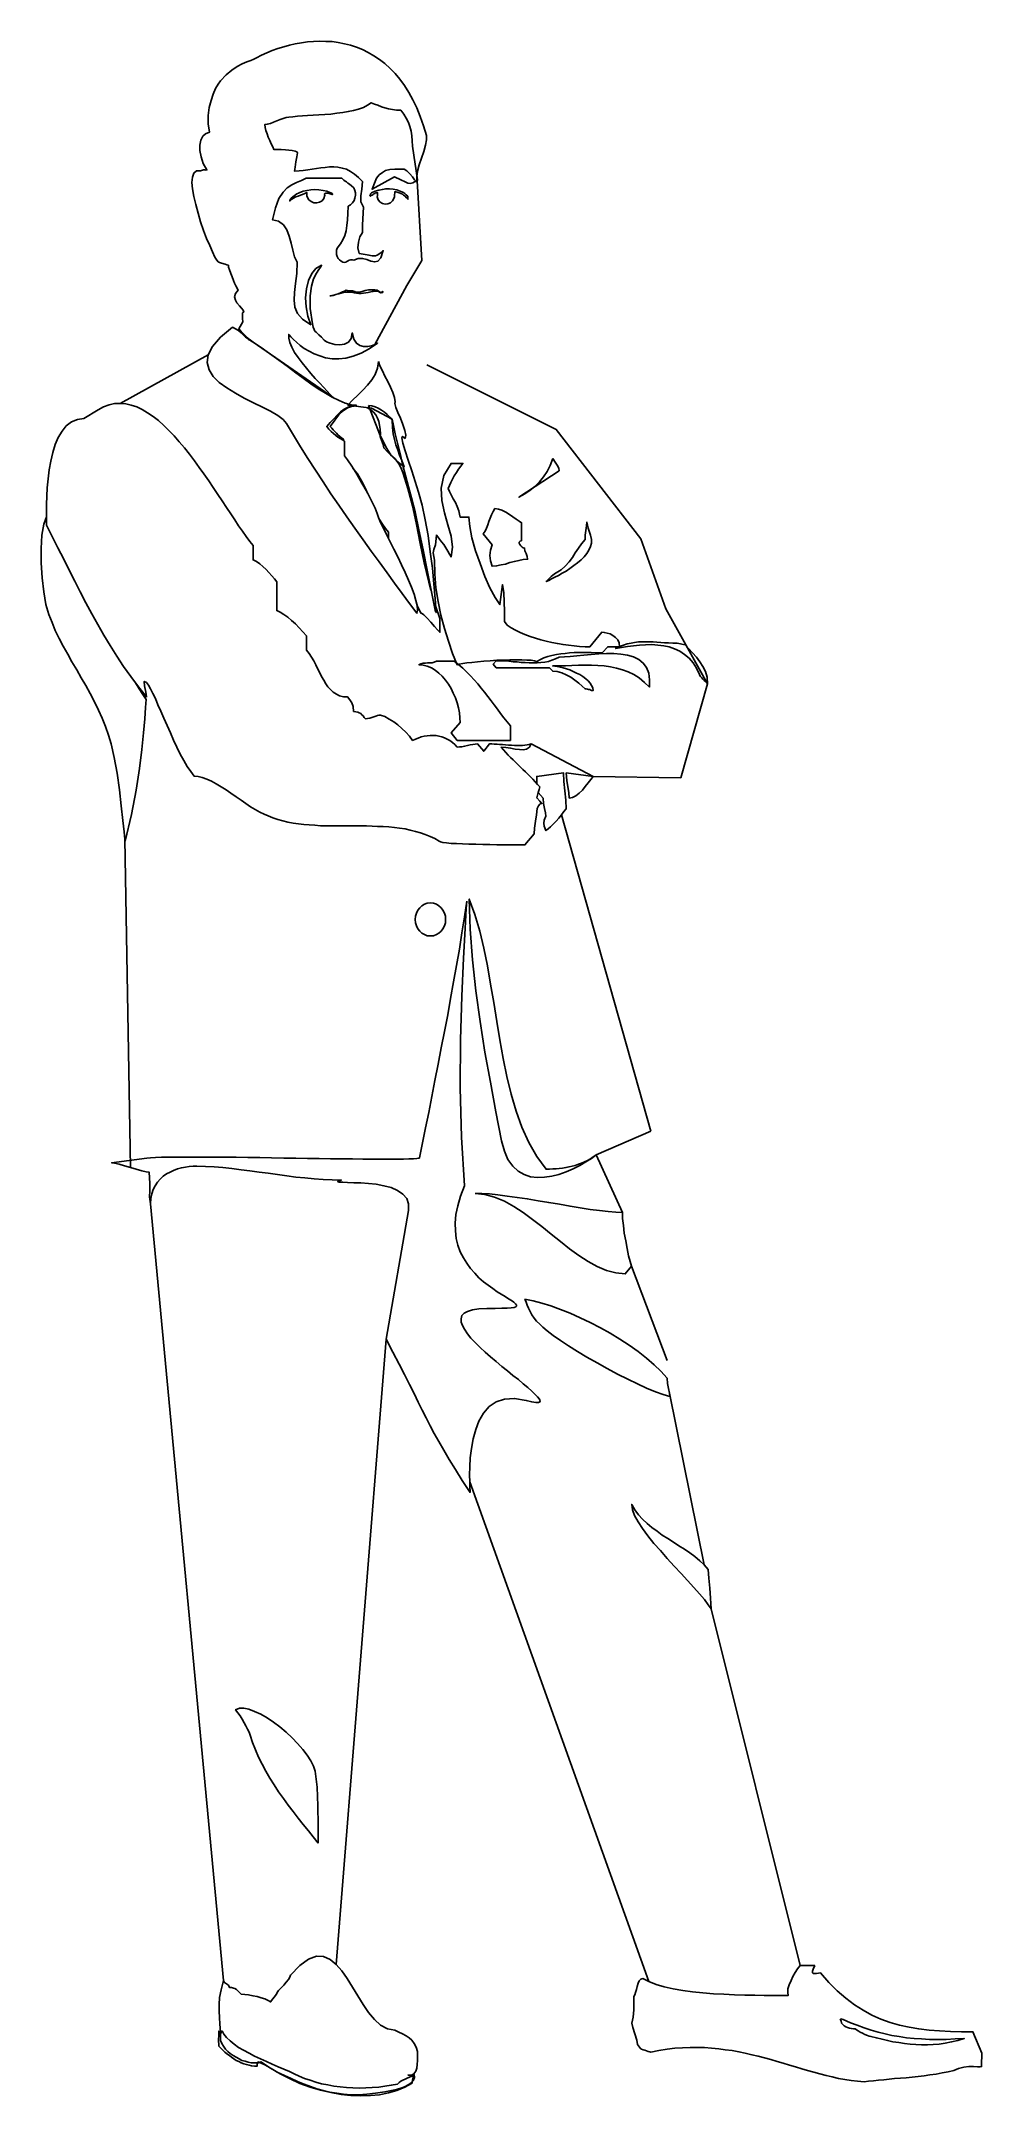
# Model space of a CAD drawing. Extents: x 766 to 850, y -598 to -414.
import ezdxf

# ---------------------------------------------------------------- set-up
doc = ezdxf.new("R2010")
doc.units = 0
doc.layers.get('0').update_dxf_attribs({"linetype": 'CONTINUOUS'})

msp = doc.modelspace()

# ---------------------------------------------------------------- linework, layer by layer
at = {"color": 0, "linetype": 'CONTINUOUS'}
for points in [[(792.21, -445.84), (792.12, -445.74), (791.93, -445.52), (791.68, -445.25), (791.36, -444.91), (791.02, -444.53), (790.61, -444.12), (790.23, -443.68), (789.83, -443.21), (789.45, -442.72), (789.09, -442.25), (788.77, -441.79), (788.51, -441.32), (788.34, -440.89), (788.24, -440.51), (788.24, -440.17), (788.43, -440.38), (788.66, -440.62), (788.94, -440.87), (789.28, -441.15), (789.64, -441.43), (790.06, -441.68), (790.51, -441.91), (791.02, -442.1), (791.55, -442.27), (792.12, -442.36), (792.72, -442.36), (793.35, -442.3), (794.03, -442.13), (794.74, -441.85), (795.46, -441.47), (796.2, -440.94), (795.95, -441.06), (795.65, -441.19), (795.31, -441.26), (794.95, -441.26), (794.61, -441.17), (794.31, -440.96), (794.08, -440.6), (793.93, -440.04), (793.84, -440.55), (793.59, -440.87), (793.25, -441.04), (792.82, -441.11), (792.38, -441.06), (791.97, -440.96), (791.63, -440.83), (791.42, -440.7), (791.17, -440.41), (790.95, -440.21), (790.81, -440.09), (790.7, -439.98), (790.59, -439.87), (790.53, -439.73), (790.44, -439.51), (790.36, -439.22), (790.17, -437.84), (790.15, -436.71), (790.27, -435.84), (790.47, -435.18), (790.72, -434.69), (790.95, -434.35), (791.12, -434.12), (791.19, -433.97), (790.68, -434.25), (790.3, -434.71), (790, -435.35), (789.83, -436.07), (789.76, -436.88), (789.81, -437.71), (789.96, -438.54), (790.21, -439.3), (789.47, -438.81), (789.02, -438.28), (788.79, -437.73), (788.72, -437.09), (788.77, -436.41), (788.85, -435.61), (788.96, -434.71), (789, -433.69), (788.77, -433.2), (788.6, -432.61), (788.45, -431.99), (788.28, -431.36), (788.07, -430.8), (787.77, -430.34), (787.34, -430.02), (786.79, -429.91), (787.07, -428.81), (787.36, -428), (787.73, -427.43), (788.11, -427.02), (788.51, -426.75), (788.94, -426.56), (789.38, -426.36), (789.81, -426.15), (792.99, -426.15), (793.08, -426.26), (793.18, -426.34), (793.29, -426.43), (793.42, -426.49), (793.55, -426.6), (793.69, -426.7), (793.86, -426.85), (794.08, -427.04), (794.18, -427.26), (794.23, -427.47), (794.23, -427.7), (794.18, -427.96), (794.1, -428.17), (793.97, -428.38), (793.78, -428.55), (793.57, -428.68), (793.55, -429.34), (793.5, -429.91), (793.44, -430.42), (793.38, -430.87), (793.27, -431.29), (793.1, -431.68), (792.89, -432.06), (792.59, -432.44), (792.53, -432.63), (792.51, -432.82), (792.53, -433.01), (792.59, -433.18), (792.67, -433.35), (792.78, -433.48), (792.93, -433.61), (793.08, -433.69), (793.23, -433.71), (793.35, -433.69), (793.46, -433.63), (793.57, -433.57), (793.67, -433.52), (793.8, -433.48), (793.93, -433.48), (794.08, -433.52), (794.46, -433.35), (794.86, -433.35), (795.25, -433.46), (795.61, -433.61), (795.95, -433.67), (796.24, -433.61), (796.5, -433.29), (796.71, -432.65), (796.52, -432.84), (796.33, -432.99), (796.18, -433.08), (796.01, -433.12), (795.86, -433.14), (795.71, -433.12), (795.56, -433.1), (795.44, -433.08), (794.56, -432.91), (794.44, -432.42), (794.48, -431.91), (794.61, -431.42), (794.84, -431.04), (794.84, -430.36), (794.93, -428.77), (794.69, -428.28), (794.69, -427.75), (794.78, -427.15), (794.84, -426.47), (794.5, -426.09), (794.14, -425.79), (793.78, -425.56), (793.42, -425.37), (793.04, -425.26), (792.65, -425.18), (792.29, -425.15), (791.91, -425.15), (791.51, -425.2), (791.12, -425.24), (790.74, -425.3), (790.34, -425.37), (789.96, -425.43), (789.55, -425.49), (789.17, -425.52), (788.77, -425.54), (788.81, -425.18), (788.89, -424.71), (788.98, -424.24), (789.02, -423.9), (788.96, -423.79), (788.81, -423.73), (788.55, -423.67), (788.26, -423.65), (787.94, -423.62), (787.58, -423.6), (787.24, -423.6), (786.92, -423.6), (786.81, -423.35), (786.68, -423.07), (786.54, -422.78), (786.41, -422.48), (786.3, -422.18), (786.2, -421.88), (786.13, -421.61), (786.11, -421.35), (786.32, -421.33), (786.6, -421.25), (786.88, -421.14), (787.17, -421.01), (787.47, -420.91), (787.75, -420.8), (788.02, -420.71), (788.24, -420.69), (788.6, -420.65), (789.02, -420.61), (789.47, -420.57), (789.93, -420.54), (790.44, -420.5), (790.95, -420.48), (791.49, -420.46), (792.02, -420.42), (792.55, -420.35), (793.08, -420.29), (793.57, -420.2), (794.06, -420.1), (794.5, -419.97), (794.93, -419.82), (795.31, -419.63), (795.63, -419.4), (795.93, -419.52), (796.24, -419.63), (796.54, -419.76), (796.86, -419.87), (797.18, -419.95), (797.54, -420.01), (797.9, -420.06), (798.28, -420.08), (798.56, -420.42), (798.77, -420.78), (798.96, -421.16), (799.09, -421.54), (799.2, -421.95), (799.28, -422.37), (799.3, -422.82), (799.32, -423.28), (799.79, -426.3), (799.75, -426.49), (799.66, -426.47), (799.51, -426.3), (799.32, -426.05), (799.09, -425.77), (798.83, -425.52), (798.58, -425.37), (798.3, -425.35), (797.75, -425.35), (797.31, -425.39), (796.92, -425.49), (796.63, -425.64), (796.35, -425.85), (796.12, -426.17), (795.93, -426.6), (795.71, -427.15), (797.73, -426.05), (798.28, -426.32), (798.67, -426.49), (798.92, -426.6), (799.11, -426.64), (799.24, -426.62), (799.37, -426.58), (799.51, -426.49), (799.73, -426.41), (799.71, -426.03), (799.79, -425.54), (799.94, -424.96), (800.15, -424.37), (800.34, -423.77), (800.49, -423.2), (800.6, -422.73), (800.58, -422.35), (800.32, -421.46), (800.02, -420.63), (799.71, -419.87), (799.37, -419.14), (799, -418.48), (798.62, -417.87), (798.2, -417.29), (797.77, -416.78), (797.33, -416.32), (796.86, -415.89), (796.37, -415.51), (795.88, -415.19), (795.37, -414.89), (794.84, -414.64), (794.31, -414.43), (793.78, -414.24), (793.23, -414.11), (792.67, -414), (792.12, -413.92), (791.57, -413.9), (791.02, -413.87), (790.47, -413.9), (789.91, -413.94), (789.38, -414.02), (788.83, -414.11), (788.3, -414.24), (787.79, -414.38), (787.28, -414.55), (786.77, -414.72), (786.28, -414.94), (785.81, -415.15), (785.37, -415.38), (785.13, -415.49), (784.84, -415.62), (784.48, -415.74), (784.07, -415.91), (783.63, -416.15), (783.14, -416.47), (782.63, -416.89), (782.12, -417.44), (781.93, -417.74), (781.69, -418.12), (781.48, -418.63), (781.29, -419.21), (781.12, -419.84), (781.03, -420.54), (781.03, -421.29), (781.14, -422.05), (780.8, -422.18), (780.55, -422.41), (780.38, -422.75), (780.29, -423.2), (780.29, -423.69), (780.4, -424.24), (780.59, -424.84), (780.91, -425.43), (780.76, -425.45), (780.72, -425.43), (780.61, -425.41), (780.33, -425.52), (779.97, -425.52), (779.74, -425.71), (779.61, -426.07), (779.57, -426.54), (779.61, -427.13), (779.74, -427.81), (779.91, -428.53), (780.12, -429.3), (780.35, -430.08), (780.61, -430.85), (780.89, -431.57), (781.16, -432.21), (781.4, -432.78), (781.63, -433.23), (781.8, -433.52), (781.93, -433.67), (782.03, -433.71), (782.14, -433.74), (782.22, -433.78), (782.33, -433.8), (782.44, -433.84), (782.56, -433.88), (782.69, -433.93), (782.84, -433.97), (782.86, -434.14), (782.95, -434.39), (783.05, -434.71), (783.18, -435.01), (783.29, -435.33), (783.39, -435.58), (783.48, -435.75), (783.5, -435.82), (783.71, -436.2), (783.46, -436.5), (783.39, -436.79), (783.46, -437.09), (783.6, -437.35), (783.82, -437.6), (784.01, -437.81), (784.16, -438.01), (784.22, -438.15), (784.09, -438.24), (784.09, -438.45), (784.11, -438.75), (784.14, -439.03), (783.77, -439.68), (783.99, -439.92), (784.31, -440.24), (784.71, -440.6), (785.05, -440.87), (785.05, -440.87), (792.21, -445.84)], [(792.16, -427.6), (792.12, -427.55), (792.08, -427.51), (792.04, -427.49), (792, -427.47), (791.65, -427.34), (791.32, -427.26), (790.95, -427.21), (790.59, -427.19), (790.23, -427.21), (789.89, -427.26), (789.53, -427.34), (789.19, -427.47), (789.11, -427.51), (788.98, -427.58), (788.85, -427.66), (788.72, -427.75), (788.6, -427.85), (788.47, -427.96), (788.38, -428.06), (788.34, -428.17), (788.34, -428.21), (788.51, -428.06), (788.68, -427.96), (788.87, -427.85), (789.09, -427.77), (789.3, -427.68), (789.49, -427.62), (789.68, -427.53), (789.87, -427.45), (789.87, -427.55), (789.87, -427.64), (789.87, -427.75), (789.89, -427.83), (790.04, -428.09), (790.25, -428.26), (790.49, -428.36), (790.76, -428.38), (791, -428.32), (791.23, -428.19), (791.4, -427.98), (791.49, -427.7), (791.49, -427.68), (791.49, -427.66), (791.46, -427.64), (791.46, -427.62), (791.46, -427.6), (791.49, -427.55), (791.51, -427.53), (791.53, -427.51), (791.7, -427.51), (791.85, -427.53), (791.97, -427.58), (792.12, -427.64), (792.14, -427.64), (792.14, -427.62), (792.16, -427.62), (792.16, -427.6)], [(795.52, -427.7), (795.56, -427.64), (795.58, -427.58), (795.63, -427.51), (795.67, -427.47), (795.99, -427.34), (796.31, -427.24), (796.63, -427.17), (796.94, -427.11), (797.26, -427.11), (797.6, -427.15), (797.92, -427.21), (798.24, -427.34), (798.3, -427.36), (798.37, -427.38), (798.41, -427.41), (798.47, -427.43), (798.56, -427.49), (798.64, -427.55), (798.77, -427.66), (798.9, -427.79), (798.92, -428.06), (798.79, -427.92), (798.67, -427.79), (798.54, -427.68), (798.43, -427.6), (798.28, -427.53), (798.13, -427.47), (797.96, -427.43), (797.75, -427.36), (797.75, -427.49), (797.73, -427.66), (797.71, -427.83), (797.69, -427.94), (797.54, -428.19), (797.35, -428.36), (797.11, -428.47), (796.88, -428.49), (796.65, -428.43), (796.43, -428.3), (796.26, -428.11), (796.18, -427.83), (796.18, -427.81), (796.2, -427.77), (796.2, -427.75), (796.2, -427.72), (796.2, -427.68), (796.2, -427.6), (796.2, -427.53), (796.2, -427.47), (796.12, -427.47), (796.03, -427.49), (795.95, -427.53), (795.88, -427.58), (795.8, -427.62), (795.71, -427.68), (795.63, -427.72), (795.56, -427.77), (795.54, -427.77), (795.54, -427.75), (795.52, -427.72), (795.52, -427.7)], [(791.93, -436.71), (792.1, -436.69), (792.27, -436.65), (792.46, -436.58), (792.67, -436.52), (792.87, -436.43), (793.06, -436.35), (793.23, -436.28), (793.38, -436.2), (793.48, -436.24), (793.59, -436.26), (793.72, -436.26), (793.82, -436.26), (793.95, -436.26), (794.06, -436.28), (794.16, -436.33), (794.25, -436.39), (794.52, -436.37), (794.82, -436.31), (795.1, -436.24), (795.39, -436.18), (795.65, -436.16), (795.93, -436.16), (796.16, -436.2), (796.39, -436.35), (796.58, -436.43), (796.69, -436.35), (796.67, -436.31), (796.48, -436.43), (796.39, -436.37), (796.29, -436.31), (796.18, -436.28), (796.05, -436.28), (795.95, -436.28), (795.82, -436.31), (795.71, -436.33), (795.61, -436.35), (795.37, -436.41), (795.14, -436.45), (794.95, -436.48), (794.74, -436.5), (794.52, -436.5), (794.33, -436.48), (794.1, -436.43), (793.86, -436.39), (793.61, -436.37), (793.33, -436.39), (793.04, -436.45), (792.74, -436.52), (792.46, -436.6), (792.23, -436.67), (792.04, -436.71), (791.93, -436.71)], [(783.2, -439.53), (782.12, -440.43), (781.42, -441.26), (781.03, -442), (780.95, -442.7), (781.1, -443.34), (781.48, -443.93), (782.01, -444.48), (782.69, -444.97), (783.46, -445.44), (784.26, -445.89), (785.09, -446.29), (785.9, -446.69), (786.62, -447.05), (787.26, -447.44), (787.75, -447.8), (788.04, -448.16), (788.66, -449.2), (789.3, -450.24), (789.96, -451.28), (790.64, -452.34), (791.32, -453.38), (792.02, -454.45), (792.74, -455.49), (793.46, -456.53), (794.18, -457.55), (794.91, -458.57), (795.63, -459.59), (796.35, -460.56), (797.05, -461.54), (797.73, -462.48), (798.41, -463.41), (799.07, -464.3), (799.73, -465.17), (799.79, -464.88), (799.75, -464.47), (799.64, -464.01), (799.47, -463.45), (799.24, -462.84), (798.96, -462.2), (798.67, -461.52), (798.35, -460.82), (798.01, -460.12), (797.67, -459.42), (797.33, -458.76), (797.01, -458.12), (796.73, -457.53), (796.48, -457.02), (796.29, -456.57), (796.16, -456.23), (795.99, -455.74), (795.67, -455.08), (795.27, -454.32), (794.8, -453.51), (794.33, -452.7), (793.89, -451.98), (793.52, -451.41), (793.25, -451.05), (793.25, -449.75), (793.06, -449.62), (792.84, -449.5), (792.65, -449.37), (792.46, -449.22), (792.25, -449.05), (792.06, -448.88), (791.85, -448.67), (791.65, -448.43), (791.95, -448.07), (792.27, -447.73), (792.57, -447.42), (792.89, -447.12), (793.21, -446.88), (793.57, -446.69), (793.93, -446.57), (794.31, -446.52), (793.84, -446.48), (793.31, -446.33), (792.76, -446.1), (792.14, -445.8), (791.53, -445.44), (790.87, -445.04), (790.21, -444.59), (789.55, -444.1), (788.87, -443.61), (788.21, -443.12), (787.56, -442.64), (786.94, -442.17), (786.32, -441.72), (785.77, -441.34), (785.24, -440.98), (784.77, -440.7), (784.67, -440.66), (784.54, -440.55), (784.37, -440.41), (784.18, -440.24), (783.99, -440.04), (783.73, -439.83), (783.48, -439.66), (783.2, -439.53)], [(796.29, -442.61), (796.41, -443), (796.63, -443.44), (796.86, -443.91), (797.11, -444.4), (797.37, -444.91), (797.58, -445.38), (797.71, -445.82), (797.77, -446.2), (797.75, -446.37), (797.84, -446.71), (798.03, -447.16), (798.26, -447.69), (798.47, -448.24), (798.64, -448.77), (798.73, -449.2), (798.67, -449.5), (798.45, -449.31), (798.39, -449.45), (798.47, -449.92), (798.69, -450.6), (798.94, -451.45), (799.26, -452.39), (799.58, -453.36), (799.88, -454.3), (800.19, -455.49), (800.47, -456.8), (800.73, -458.21), (800.92, -459.65), (801.11, -461.12), (801.24, -462.54), (801.36, -463.88), (801.45, -465.11), (801.4, -465.05), (801.24, -464.28), (800.96, -462.96), (800.64, -461.31), (800.28, -459.48), (799.9, -457.68), (799.56, -456.06), (799.24, -454.83), (798.96, -453.83), (798.71, -452.81), (798.45, -451.81), (798.22, -450.84), (797.98, -449.92), (797.79, -449.07), (797.62, -448.35), (797.5, -447.76), (795.67, -446.78), (793.55, -446.52), (793.97, -446.06), (794.42, -445.61), (794.88, -445.16), (795.31, -444.72), (795.69, -444.25), (795.99, -443.76), (796.2, -443.21), (796.29, -442.61)], [(810.5, -482.68), (810.45, -483.23), (810.35, -483.82), (810.26, -484.42), (810.22, -484.95), (809.41, -485.93), (809.03, -485.93), (808.56, -485.93), (808.05, -485.93), (807.48, -485.93), (806.89, -485.93), (806.25, -485.9), (805.63, -485.9), (805, -485.88), (804.38, -485.86), (803.81, -485.84), (803.27, -485.82), (802.79, -485.8), (802.38, -485.76), (802.06, -485.71), (801.83, -485.67), (801.72, -485.61), (801.32, -485.37), (800.92, -485.18), (800.47, -484.99), (800.05, -484.84), (799.6, -484.72), (799.13, -484.61), (798.67, -484.5), (798.18, -484.44), (797.71, -484.38), (797.22, -484.31), (796.71, -484.29), (796.2, -484.27), (795.71, -484.25), (795.2, -484.23), (794.67, -484.23), (794.16, -484.23), (793.65, -484.23), (793.14, -484.23), (792.63, -484.23), (792.1, -484.23), (791.59, -484.21), (791.1, -484.21), (790.59, -484.16), (790.08, -484.14), (789.59, -484.1), (789.11, -484.04), (788.64, -483.97), (788.17, -483.89), (787.7, -483.78), (787.26, -483.65), (786.81, -483.5), (786.39, -483.34), (786.03, -483.19), (785.64, -482.99), (785.24, -482.76), (784.82, -482.51), (784.39, -482.21), (783.97, -481.91), (783.52, -481.61), (783.07, -481.3), (782.63, -481), (782.18, -480.72), (781.74, -480.47), (781.31, -480.23), (780.91, -480.04), (780.5, -479.89), (780.12, -479.81), (779.76, -479.77), (779.46, -479.36), (779.14, -478.9), (778.85, -478.36), (778.53, -477.79), (778.23, -477.17), (777.93, -476.54), (777.64, -475.88), (777.34, -475.22), (777.06, -474.58), (776.79, -473.95), (776.53, -473.37), (776.3, -472.82), (776.06, -472.35), (775.85, -471.93), (775.68, -471.61), (775.51, -471.38), (775.3, -471.27), (775.32, -471.67), (775.45, -472.25), (775.51, -472.67), (774.79, -471.76), (774.11, -470.85), (773.45, -469.93), (772.84, -469), (772.24, -468.06), (771.67, -467.13), (771.14, -466.17), (770.6, -465.22), (770.07, -464.24), (769.56, -463.26), (769.07, -462.28), (768.57, -461.31), (768.08, -460.31), (767.57, -459.31), (767.06, -458.29), (766.53, -457.27), (766.53, -456.74), (766.53, -456.12), (766.55, -455.42), (766.57, -454.68), (766.61, -453.92), (766.7, -453.11), (766.78, -452.3), (766.93, -451.52), (767.1, -450.77), (767.33, -450.05), (767.59, -449.41), (767.93, -448.84), (768.31, -448.37), (768.78, -448.01), (769.31, -447.8), (769.9, -447.71), (771.16, -446.93), (771.65, -446.67), (772.16, -446.48), (772.64, -446.37), (773.13, -446.35), (773.64, -446.4), (774.13, -446.5), (774.62, -446.67), (775.11, -446.91), (775.6, -447.2), (776.09, -447.52), (776.57, -447.9), (777.04, -448.33), (777.51, -448.77), (777.98, -449.26), (778.44, -449.79), (778.91, -450.33), (779.36, -450.9), (779.8, -451.49), (780.23, -452.09), (780.65, -452.68), (781.08, -453.3), (781.48, -453.89), (781.88, -454.51), (782.29, -455.1), (782.67, -455.68), (783.05, -456.25), (783.41, -456.8), (783.75, -457.34), (784.09, -457.82), (784.43, -458.29), (784.75, -458.72), (785.05, -459.1), (785.05, -460.39), (785.35, -460.54), (785.64, -460.73), (785.92, -460.99), (786.22, -461.24), (786.47, -461.52), (786.73, -461.82), (786.96, -462.09), (787.17, -462.35), (787.17, -464.92), (787.47, -465.07), (787.81, -465.28), (788.15, -465.51), (788.49, -465.81), (788.85, -466.13), (789.19, -466.47), (789.51, -466.83), (789.83, -467.19), (789.83, -468.47), (790.06, -468.78), (790.27, -469.1), (790.49, -469.44), (790.66, -469.8), (790.85, -470.17), (791.02, -470.5), (791.19, -470.85), (791.38, -471.16), (791.57, -471.48), (791.76, -471.76), (792, -472.01), (792.23, -472.25), (792.51, -472.42), (792.8, -472.57), (793.14, -472.65), (793.52, -472.67), (793.72, -472.93), (793.89, -473.2), (794.01, -473.54), (794.06, -473.97), (794.25, -473.99), (794.42, -474.03), (794.54, -474.1), (794.69, -474.16), (794.8, -474.27), (794.91, -474.37), (795.01, -474.5), (795.12, -474.63), (795.31, -474.6), (795.5, -474.56), (795.69, -474.52), (795.88, -474.46), (796.05, -474.39), (796.2, -474.33), (796.33, -474.31), (796.46, -474.29), (796.86, -474.43), (797.24, -474.65), (797.65, -474.9), (798.01, -475.18), (798.37, -475.5), (798.73, -475.84), (799.05, -476.2), (799.34, -476.56), (799.6, -476.45), (799.85, -476.35), (800.11, -476.26), (800.39, -476.2), (800.64, -476.16), (800.92, -476.13), (801.17, -476.13), (801.45, -476.13), (801.7, -476.18), (801.96, -476.24), (802.21, -476.33), (802.45, -476.45), (802.68, -476.58), (802.91, -476.75), (803.13, -476.94), (803.34, -477.17), (803.55, -477.15), (803.76, -477.13), (804, -477.09), (804.25, -477.03), (804.51, -476.96), (804.74, -476.92), (804.95, -476.9), (805.16, -476.88), (805.72, -477.54), (806.23, -476.88), (806.44, -476.88), (806.65, -476.9), (806.91, -476.9), (807.14, -476.92), (807.39, -476.94), (807.67, -476.96), (807.93, -476.98), (808.2, -476.98), (808.46, -477.01), (808.71, -477.01), (808.95, -477.01), (809.2, -477.01), (809.41, -476.98), (809.62, -476.96), (809.79, -476.92), (809.96, -476.88), (809.82, -477.17), (809.56, -477.34), (809.26, -477.41), (808.92, -477.39), (808.52, -477.34), (808.12, -477.26), (807.69, -477.2), (807.29, -477.17), (807.5, -477.41), (807.69, -477.64), (807.9, -477.88), (808.12, -478.09), (808.35, -478.32), (808.56, -478.53), (808.8, -478.75), (809.01, -478.96), (809.22, -479.17), (809.46, -479.38), (809.67, -479.6), (809.9, -479.83), (810.11, -480.04), (810.33, -480.28), (810.52, -480.51), (810.73, -480.74), (810.69, -480.98), (810.6, -481.23), (810.52, -481.47), (810.47, -481.72), (810.73, -482), (810.86, -482.15), (810.92, -482.21), (810.9, -482.21), (810.84, -482.23), (810.75, -482.27), (810.62, -482.42), (810.5, -482.68)], [(794.12, -446.59), (793.95, -446.61), (793.52, -446.76), (793.12, -447.01), (792.74, -447.39), (792.36, -447.86), (791.97, -448.43), (792.1, -448.56), (792.23, -448.71), (792.36, -448.86), (792.51, -449.01), (792.65, -449.16), (792.82, -449.31), (792.97, -449.43), (793.14, -449.56), (793.14, -449.69), (793.14, -449.69)], [(800.98, -463.07), (800.79, -462.37), (800.39, -460.65), (800.02, -458.91), (799.68, -457.21), (799.32, -455.55), (798.92, -453.98), (798.47, -452.56), (798.28, -452.09), (798.11, -451.77), (797.94, -451.52), (797.77, -451.32), (797.58, -451.15), (797.37, -450.96), (797.09, -450.71), (796.75, -450.35), (796.69, -450.03), (796.54, -449.65), (796.43, -449.31), (796.46, -449.07), (796.43, -448.67), (796.39, -448.31), (796.31, -447.97), (796.2, -447.67), (796.05, -447.39), (795.84, -447.14), (795.61, -446.93), (795.31, -446.74), (795.31, -446.74), (795.31, -446.74)], [(795.39, -446.54), (795.69, -446.57), (795.99, -446.65), (796.26, -446.78), (796.54, -446.95), (796.82, -447.14), (797.07, -447.35), (797.31, -447.59), (797.52, -447.84), (797.54, -448.52), (797.6, -449.09), (797.71, -449.6), (797.84, -450.07), (798.01, -450.52), (798.18, -450.98), (798.37, -451.47), (798.58, -452.05), (797.94, -451.54), (797.43, -451.01), (797.03, -450.41), (796.69, -449.77), (796.37, -449.07), (796.07, -448.31), (795.75, -447.48), (795.39, -446.54)], [(811.9, -451.3), (811.66, -451.92), (811.39, -452.45), (811.07, -452.94), (810.71, -453.38), (810.3, -453.79), (809.86, -454.13), (809.39, -454.47), (808.86, -454.76), (812.47, -452.39), (812.43, -452.15), (812.3, -451.9), (812.11, -451.62), (811.9, -451.3)], [(793.99, -452.15), (794.12, -452.3), (794.4, -452.66), (794.65, -453.09), (794.88, -453.51), (795.12, -453.98), (795.31, -454.4), (795.31, -454.4)], [(801.3, -460.41), (801.32, -461.63), (801.43, -462.88), (801.62, -464.11), (801.87, -465.34), (802.19, -466.53), (802.55, -467.68), (802.91, -468.78), (803.32, -469.78), (803.51, -469.72), (803.83, -469.68), (804.21, -469.61), (804.65, -469.57), (805.16, -469.51), (805.72, -469.46), (806.29, -469.42), (806.89, -469.38), (807.48, -469.36), (808.05, -469.34), (808.6, -469.34), (809.14, -469.34), (809.58, -469.36), (809.96, -469.38), (810.26, -469.42), (810.47, -469.49), (810.79, -469.32), (811.11, -469.17), (811.47, -469.04), (811.83, -468.95), (812.22, -468.87), (812.62, -468.81), (813.02, -468.76), (813.41, -468.72), (813.81, -468.7), (814.21, -468.7), (814.6, -468.7), (814.98, -468.7), (815.34, -468.7), (815.7, -468.72), (816.04, -468.72), (816.34, -468.72), (816.83, -468.17), (817.89, -468.17), (817.85, -467.83), (817.72, -467.55), (817.53, -467.34), (817.29, -467.17), (817.04, -467.02), (816.76, -466.94), (816.51, -466.89), (816.29, -466.87), (815.23, -468.17), (814.79, -468.17), (814.3, -468.15), (813.83, -468.1), (813.32, -468.04), (812.83, -467.98), (812.32, -467.89), (811.83, -467.79), (811.32, -467.68), (810.84, -467.55), (810.35, -467.4), (809.88, -467.25), (809.41, -467.08), (808.99, -466.89), (808.56, -466.68), (808.18, -466.47), (807.82, -466.24), (807.56, -465.9), (807.56, -464.98), (807.52, -463.35), (807.39, -462.6), (807.16, -464.39), (806.74, -463.75), (806.27, -462.9), (805.82, -461.86), (805.38, -460.71), (804.97, -459.57), (804.65, -458.42), (804.46, -457.4), (804.38, -456.55), (803.59, -456.55), (803.55, -456.27), (803.47, -455.98), (803.32, -455.61), (803.17, -455.25), (802.98, -454.91), (802.81, -454.55), (802.66, -454.26), (802.53, -453.98), (802.64, -453.72), (802.76, -453.45), (802.91, -453.15), (803.08, -452.85), (803.27, -452.56), (803.44, -452.26), (803.66, -451.98), (803.85, -451.73), (802.79, -451.73), (802.15, -452.83), (801.91, -453.94), (801.96, -455.06), (802.21, -456.15), (802.51, -457.23), (802.79, -458.25), (802.91, -459.23), (802.79, -460.12), (802.66, -459.86), (802.51, -459.59), (802.32, -459.29), (802.13, -459.01), (801.94, -458.76), (801.74, -458.52), (801.6, -458.33), (801.47, -458.16), (801.38, -459.03), (801.24, -459.44), (801.17, -459.76), (801.3, -460.41)], [(774.47, -471.33), (774.51, -471.4), (774.85, -471.93), (775.17, -472.44), (775.47, -472.91), (775.41, -473.63), (775.34, -474.63), (775.24, -475.88), (775.09, -477.37), (774.87, -479.09), (774.56, -481.04), (774.15, -483.21), (773.6, -485.59), (773.56, -485.42), (773.49, -484.76), (773.39, -483.74), (773.24, -482.44), (773.07, -481), (772.86, -479.51), (772.6, -478.11), (772.33, -476.88), (772.11, -476.09), (771.84, -475.33), (771.54, -474.58), (771.2, -473.84), (770.84, -473.1), (770.46, -472.37), (770.05, -471.65), (769.65, -470.95), (769.25, -470.23), (768.82, -469.53), (768.44, -468.83), (768.03, -468.13), (767.67, -467.43), (767.33, -466.7), (767.04, -466), (766.76, -465.28), (766.48, -464.39), (766.29, -463.26), (766.14, -461.99), (766.06, -460.65), (766.06, -459.35), (766.12, -458.16), (766.29, -457.19), (766.53, -456.53), (766.53, -456.53), (766.53, -456.53)], [(796.26, -456.51), (796.26, -456.51)], [(797.18, -458.46), (797.18, -457.91), (796.9, -457.57), (796.63, -457.19), (796.39, -456.76), (796.26, -456.53), (796.26, -456.51)], [(809.11, -458.67), (809.11, -457.06), (808.9, -456.91), (808.63, -456.74), (808.33, -456.53), (808.01, -456.32), (807.69, -456.1), (807.35, -455.93), (807.03, -455.83), (806.72, -455.78), (806.55, -456.04), (806.4, -456.34), (806.29, -456.63), (806.18, -456.93), (806.08, -457.23), (805.97, -457.53), (805.84, -457.8), (805.67, -458.06), (806.46, -459.03), (806.31, -459.5), (806.25, -459.99), (806.31, -460.48), (806.46, -460.95), (806.86, -460.92), (807.27, -460.84), (807.65, -460.76), (808.05, -460.63), (808.46, -460.52), (808.86, -460.44), (809.24, -460.35), (809.65, -460.33), (809.6, -460.08), (809.52, -459.82), (809.41, -459.57), (809.37, -459.33), (809.26, -459.31), (809.16, -459.23), (809.03, -459.12), (808.95, -458.99), (808.9, -458.89), (808.9, -458.78), (808.97, -458.69), (809.11, -458.67)], [(797.18, -458.46), (797.18, -458.46)], [(814.94, -456.97), (814.91, -457.34), (814.87, -457.76), (814.81, -458.16), (814.79, -458.55), (814.47, -458.93), (814.19, -459.33), (813.92, -459.74), (813.66, -460.16), (813.36, -460.56), (813.02, -460.95), (812.64, -461.27), (812.2, -461.54), (812.13, -461.56), (812.02, -461.65), (811.9, -461.75), (811.77, -461.86), (811.62, -462.01), (811.49, -462.14), (811.39, -462.24), (811.32, -462.33), (811.54, -462.22), (811.79, -462.09), (812.09, -461.94), (812.41, -461.77), (812.75, -461.58), (813.09, -461.39), (813.43, -461.16), (813.79, -460.9), (814.11, -460.65), (814.43, -460.39), (814.7, -460.1), (814.94, -459.8), (815.13, -459.5), (815.27, -459.18), (815.36, -458.87), (815.36, -458.55), (815.27, -458.16), (815.08, -457.53), (814.94, -456.99), (814.94, -456.97)], [(799.71, -464.3), (799.79, -464.52), (800.07, -465.15), (800.15, -465.15), (800.36, -465.32), (800.64, -465.62), (800.98, -465.98), (801.3, -466.34), (801.58, -466.66), (801.77, -466.85), (801.79, -466.89), (801.79, -465.64), (801.4, -464.49), (801.4, -464.49)], [(823.03, -467.85), (822.65, -467.85), (822.28, -467.83), (821.92, -467.81), (821.58, -467.79), (821.22, -467.76), (820.88, -467.74), (820.56, -467.72), (820.22, -467.72), (819.88, -467.72), (819.57, -467.74), (819.23, -467.79), (818.91, -467.85), (818.57, -467.91), (818.23, -468.02), (817.89, -468.15), (817.53, -468.32), (818.06, -468.23), (818.59, -468.15), (819.12, -468.08), (819.67, -468.02), (820.22, -468), (820.78, -467.98), (821.31, -468.02), (821.84, -468.08), (822.33, -468.19), (822.82, -468.36), (823.28, -468.57), (823.71, -468.85), (824.11, -469.19), (824.47, -469.61), (824.77, -470.1), (825.05, -470.67), (825.07, -470.76), (825.13, -470.85), (825.24, -470.95), (825.34, -471.08), (825.47, -471.21), (825.6, -471.31), (825.7, -471.4), (825.77, -471.48), (825.73, -470.91), (825.58, -470.4), (825.34, -469.93), (825.09, -469.51), (824.77, -469.1), (824.43, -468.72), (824.09, -468.36), (823.75, -468), (823.03, -467.85)], [(803.08, -469.46), (803.47, -469.78), (803.85, -470.1), (804.19, -470.44), (804.53, -470.78), (804.87, -471.14), (805.19, -471.5), (805.48, -471.89), (805.78, -472.25), (806.08, -472.63), (806.38, -473.01), (806.65, -473.39), (806.95, -473.78), (807.22, -474.16), (807.52, -474.54), (807.8, -474.9), (808.1, -475.26), (808.1, -476.56), (803.34, -476.56), (802.81, -475.9), (803.59, -474.97), (803.57, -474.54), (803.53, -474.1), (803.44, -473.65), (803.32, -473.2), (803.17, -472.76), (802.98, -472.33), (802.79, -471.91), (802.55, -471.52), (802.28, -471.16), (802, -470.82), (801.7, -470.53), (801.36, -470.27), (801.02, -470.06), (800.66, -469.91), (800.28, -469.83), (799.9, -469.78), (800.09, -469.7), (800.3, -469.63), (800.49, -469.63), (800.68, -469.61), (800.9, -469.61), (801.09, -469.61), (801.28, -469.55), (801.47, -469.46), (803.08, -469.46)], [(812.47, -469.1), (812.94, -469.08), (813.47, -469.04), (814.06, -468.98), (814.68, -468.91), (815.34, -468.85), (816.02, -468.81), (816.7, -468.78), (817.36, -468.78), (817.99, -468.83), (818.59, -468.93), (819.14, -469.08), (819.61, -469.32), (820.01, -469.63), (820.31, -470.04), (820.5, -470.53), (820.56, -471.14), (820.56, -471.78), (820.12, -471.36), (819.65, -470.97), (819.16, -470.67), (818.65, -470.42), (818.14, -470.23), (817.61, -470.08), (817.06, -469.97), (816.51, -469.89), (815.93, -469.85), (815.36, -469.83), (814.79, -469.83), (814.21, -469.83), (813.62, -469.85), (813.04, -469.87), (812.47, -469.89), (811.9, -469.89), (812.09, -469.91), (812.3, -469.93), (812.56, -469.99), (812.83, -470.06), (813.13, -470.14), (813.43, -470.25), (813.72, -470.38), (814.02, -470.53), (814.32, -470.67), (814.6, -470.85), (814.85, -471.04), (815.06, -471.23), (815.25, -471.42), (815.38, -471.65), (815.49, -471.86), (815.51, -472.1), (815.44, -472.1), (815.38, -472.08), (815.3, -472.06), (815.21, -472.01), (815.11, -471.99), (815, -471.97), (814.89, -471.95), (814.79, -471.95), (814.53, -471.69), (814.23, -471.44), (813.89, -471.16), (813.51, -470.91), (813.11, -470.7), (812.71, -470.5), (812.3, -470.4), (811.9, -470.36), (811.62, -470.06), (806.84, -470.06), (806.57, -469.74), (806.84, -469.42), (807.22, -469.42), (807.59, -469.44), (807.97, -469.46), (808.35, -469.51), (808.71, -469.53), (809.07, -469.57), (809.43, -469.59), (809.79, -469.61), (810.16, -469.61), (810.5, -469.61), (810.84, -469.59), (811.18, -469.55), (811.52, -469.49), (811.83, -469.38), (812.15, -469.25), (812.47, -469.1)], [(810.47, -480.47), (810.47, -479.79), (812.85, -479.47), (812.9, -480.25), (812.98, -481.08), (813.07, -481.93), (813.11, -482.7), (812.9, -482.95), (812.68, -483.23), (812.45, -483.53), (812.2, -483.8), (811.94, -484.06), (811.71, -484.31), (811.49, -484.5), (811.28, -484.65), (811.13, -484.25), (811.09, -483.97), (811.13, -483.72), (811.28, -483.36), (811.24, -483.06), (811.15, -482.68), (811.07, -482.21), (811.03, -481.74), (810.6, -481.23), (810.6, -481.23)], [(813.11, -479.47), (813.15, -480.15), (813.26, -480.72), (813.34, -481.25), (813.38, -481.74), (813.68, -481.68), (813.98, -481.53), (814.26, -481.3), (814.55, -481.02), (814.81, -480.7), (815.06, -480.36), (815.3, -480.06), (815.51, -479.79), (813.11, -479.47)], [(804.19, -490.98), (803.98, -492.38), (803.76, -493.83), (803.53, -495.27), (803.27, -496.74), (803.02, -498.2), (802.74, -499.69), (802.49, -501.18), (802.21, -502.67), (801.91, -504.13), (801.64, -505.6), (801.34, -507.06), (801.07, -508.48), (800.79, -509.91), (800.49, -511.29), (800.24, -512.65), (799.96, -513.99), (799.9, -514.03), (799.71, -514.05), (799.41, -514.07), (799, -514.09), (798.52, -514.11), (797.94, -514.11), (797.28, -514.11), (796.54, -514.11), (795.73, -514.11), (794.88, -514.11), (793.95, -514.09), (792.99, -514.09), (792, -514.07), (790.98, -514.05), (789.93, -514.05), (788.87, -514.03), (787.79, -514.01), (786.71, -513.99), (785.64, -513.96), (784.58, -513.96), (783.54, -513.94), (782.54, -513.94), (781.57, -513.92), (780.63, -513.92), (779.74, -513.92), (778.91, -513.92), (778.15, -513.92), (777.47, -513.94), (776.85, -513.94), (776.32, -513.96), (775.87, -513.99), (775.53, -514.03), (772.37, -514.43), (772.64, -514.47), (773.05, -514.56), (773.54, -514.71), (774.07, -514.86), (774.58, -515.01), (775.07, -515.15), (775.47, -515.24), (775.74, -515.28), (775.81, -516.28), (775.79, -516.96), (775.77, -517.49), (775.87, -518.11), (775.89, -517.64), (775.98, -517.21), (776.11, -516.83), (776.28, -516.49), (776.49, -516.17), (776.72, -515.9), (777, -515.64), (777.3, -515.43), (777.61, -515.26), (777.93, -515.11), (778.27, -514.98), (778.63, -514.88), (779, -514.81), (779.33, -514.75), (779.67, -514.73), (780.02, -514.73), (780.78, -514.75), (781.57, -514.79), (782.35, -514.86), (783.16, -514.94), (783.97, -515.05), (784.77, -515.15), (785.58, -515.26), (786.41, -515.37), (787.24, -515.49), (788.07, -515.6), (788.89, -515.71), (789.7, -515.79), (790.53, -515.88), (791.34, -515.94), (792.14, -515.96), (792.95, -515.98), (792.67, -516.07), (792.63, -516.13), (792.76, -516.17), (793.08, -516.17), (793.52, -516.2), (794.08, -516.22), (794.71, -516.24), (795.39, -516.28), (796.09, -516.36), (796.77, -516.49), (797.41, -516.66), (797.98, -516.92), (798.47, -517.24), (798.81, -517.62), (798.98, -518.11), (798.98, -518.7), (796.97, -530.24), (797.58, -531.4), (798.13, -532.47), (798.62, -533.42), (799.07, -534.31), (799.47, -535.12), (799.83, -535.89), (800.19, -536.61), (800.56, -537.31), (800.92, -538.01), (801.28, -538.71), (801.68, -539.43), (802.13, -540.2), (802.62, -541.03), (803.17, -541.92), (803.78, -542.9), (804.49, -543.98), (804.49, -543.85), (804.46, -543.53), (804.46, -543.04), (804.44, -542.41), (804.46, -541.69), (804.51, -540.88), (804.61, -540.05), (804.76, -539.18), (805, -538.35), (805.29, -537.59), (805.7, -536.88), (806.21, -536.29), (806.82, -535.87), (807.56, -535.61), (808.48, -535.55), (809.52, -535.74), (810.01, -535.87), (810.39, -535.93), (810.62, -535.93), (810.75, -535.87), (810.77, -535.76), (810.71, -535.61), (810.54, -535.4), (810.3, -535.16), (810.01, -534.89), (809.67, -534.57), (809.24, -534.25), (808.82, -533.87), (808.33, -533.49), (807.84, -533.08), (807.33, -532.68), (806.82, -532.25), (806.33, -531.83), (805.84, -531.4), (805.38, -530.98), (804.95, -530.55), (804.57, -530.15), (804.25, -529.75), (804, -529.36), (803.81, -529.03), (803.7, -528.71), (803.68, -528.41), (803.76, -528.13), (803.95, -527.92), (804.25, -527.75), (804.7, -527.6), (805.27, -527.52), (805.99, -527.5), (806.74, -527.5), (807.33, -527.47), (807.8, -527.45), (808.18, -527.43), (808.44, -527.39), (808.6, -527.33), (808.67, -527.26), (808.65, -527.18), (808.56, -527.07), (808.41, -526.94), (808.2, -526.79), (807.93, -526.62), (807.63, -526.43), (807.29, -526.22), (806.91, -525.99), (806.52, -525.71), (806.12, -525.41), (805.7, -525.1), (805.29, -524.73), (804.91, -524.33), (804.53, -523.91), (804.19, -523.44), (803.89, -522.95), (803.61, -522.4), (803.4, -521.82), (803.25, -521.21), (803.17, -520.53), (803.15, -519.83), (803.21, -519.06), (803.38, -518.28), (803.64, -517.41), (804, -516.51), (803.72, -512.12), (803.61, -507.7), (803.64, -503.41), (803.74, -499.48), (803.89, -496.08), (804.04, -493.43), (804.14, -491.64), (804.19, -490.98)], [(800.94, -491.13), (801.21, -491.15), (801.47, -491.26), (801.7, -491.39), (801.89, -491.58), (802.06, -491.79), (802.19, -492.04), (802.28, -492.32), (802.3, -492.62), (802.28, -492.92), (802.19, -493.19), (802.06, -493.45), (801.89, -493.66), (801.7, -493.85), (801.47, -493.98), (801.21, -494.08), (800.94, -494.1), (800.66, -494.08), (800.41, -493.98), (800.17, -493.85), (799.98, -493.66), (799.81, -493.45), (799.68, -493.19), (799.6, -492.92), (799.58, -492.62), (799.6, -492.32), (799.68, -492.04), (799.81, -491.79), (799.98, -491.58), (800.17, -491.39), (800.41, -491.26), (800.66, -491.15), (800.94, -491.13)], [(815.78, -513.73), (815.53, -513.9), (815.27, -514.07), (815.02, -514.22), (814.74, -514.35), (814.47, -514.45), (814.21, -514.56), (813.92, -514.67), (813.64, -514.73), (813.36, -514.79), (813.07, -514.86), (812.77, -514.9), (812.47, -514.94), (812.2, -514.96), (811.9, -514.98), (811.6, -515.01), (811.3, -515.01), (810.47, -513.86), (809.75, -512.61), (809.14, -511.25), (808.63, -509.8), (808.18, -508.27), (807.78, -506.7), (807.46, -505.07), (807.16, -503.41), (806.89, -501.75), (806.61, -500.07), (806.33, -498.42), (806.04, -496.78), (805.72, -495.19), (805.36, -493.66), (804.93, -492.17), (804.42, -490.79), (804.49, -493.49), (804.7, -496.25), (805, -499.01), (805.38, -501.77), (805.82, -504.51), (806.31, -507.21), (806.8, -509.87), (807.31, -512.46), (807.56, -513.39), (807.88, -514.13), (808.31, -514.73), (808.8, -515.18), (809.33, -515.49), (809.9, -515.69), (810.52, -515.75), (811.15, -515.73), (811.81, -515.64), (812.45, -515.47), (813.11, -515.24), (813.72, -514.96), (814.32, -514.67), (814.85, -514.35), (815.36, -514.05), (815.78, -513.73)], [(804.95, -517.17), (805.55, -517.17), (806.23, -517.21), (806.99, -517.3), (807.82, -517.41), (808.71, -517.53), (809.62, -517.66), (810.58, -517.83), (811.54, -518), (812.49, -518.15), (813.45, -518.32), (814.36, -518.47), (815.25, -518.62), (816.08, -518.72), (816.85, -518.81), (817.55, -518.87), (818.14, -518.89), (818.16, -519.42), (818.23, -520.06), (818.31, -520.74), (818.44, -521.44), (818.57, -522.12), (818.69, -522.76), (818.82, -523.29), (818.95, -523.71), (818.4, -524.39), (817.55, -524.31), (816.72, -524.1), (815.89, -523.74), (815.06, -523.29), (814.23, -522.74), (813.41, -522.14), (812.58, -521.48), (811.75, -520.83), (810.92, -520.15), (810.09, -519.51), (809.24, -518.89), (808.41, -518.34), (807.56, -517.87), (806.69, -517.51), (805.82, -517.28), (804.95, -517.17)], [(809.41, -526.67), (810.13, -526.82), (810.92, -527.01), (811.73, -527.26), (812.58, -527.58), (813.47, -527.92), (814.36, -528.32), (815.25, -528.75), (816.17, -529.22), (817.04, -529.7), (817.91, -530.24), (818.74, -530.79), (819.55, -531.34), (820.29, -531.94), (820.97, -532.53), (821.58, -533.12), (822.14, -533.74), (822.18, -534.23), (822.26, -534.68), (822.35, -535.08), (822.39, -535.38), (821.8, -535.21), (821.1, -534.95), (820.31, -534.63), (819.48, -534.25), (818.61, -533.83), (817.7, -533.38), (816.78, -532.87), (815.87, -532.36), (814.96, -531.85), (814.11, -531.34), (813.32, -530.83), (812.58, -530.36), (811.94, -529.92), (811.41, -529.51), (811.01, -529.17), (810.73, -528.9), (810.45, -528.64), (810.22, -528.37), (810.03, -528.07), (809.88, -527.77), (809.73, -527.47), (809.62, -527.18), (809.52, -526.92), (809.41, -526.67)], [(826.09, -554.43), (825.83, -554.05), (825.49, -553.58), (825.05, -553.07), (824.54, -552.5), (823.98, -551.88), (823.39, -551.24), (822.77, -550.59), (822.16, -549.91), (821.54, -549.2), (820.95, -548.55), (820.42, -547.87), (819.95, -547.23), (819.55, -546.61), (819.23, -546.04), (819.04, -545.53), (818.97, -545.06), (819.25, -545.53), (819.57, -545.98), (819.93, -546.38), (820.35, -546.76), (820.78, -547.12), (821.24, -547.46), (821.71, -547.8), (822.22, -548.12), (822.71, -548.44), (823.2, -548.76), (823.69, -549.08), (824.18, -549.4), (824.64, -549.74), (825.07, -550.1), (825.47, -550.48), (825.83, -550.88), (825.87, -551.67), (825.96, -552.56), (826.04, -553.47), (826.09, -554.43)], [(790.89, -575.42), (790.44, -574.87), (790, -574.31), (789.53, -573.74), (789.09, -573.19), (788.64, -572.59), (788.19, -572.02), (787.77, -571.42), (787.34, -570.83), (786.94, -570.21), (786.56, -569.6), (786.2, -568.98), (785.86, -568.34), (785.54, -567.71), (785.26, -567.05), (785.01, -566.39), (784.79, -565.73), (784.69, -565.48), (784.56, -565.22), (784.41, -564.92), (784.24, -564.63), (784.07, -564.31), (783.88, -564.01), (783.69, -563.73), (783.48, -563.46), (783.82, -563.33), (784.22, -563.33), (784.67, -563.42), (785.18, -563.61), (785.73, -563.86), (786.3, -564.2), (786.88, -564.58), (787.45, -565.01), (788, -565.48), (788.55, -565.99), (789.04, -566.5), (789.51, -567.03), (789.89, -567.54), (790.23, -568.05), (790.47, -568.51), (790.61, -568.96), (790.78, -570.4), (790.85, -572.08), (790.89, -573.82), (790.89, -575.42)], [(782.39, -587.74), (782.48, -587.93), (782.67, -588.03), (782.84, -588.16), (782.93, -588.35), (783.12, -588.37), (783.29, -588.42), (783.41, -588.46), (783.56, -588.54), (783.67, -588.65), (783.77, -588.76), (783.88, -588.86), (783.99, -588.97), (784.31, -588.99), (784.65, -589.03), (785.03, -589.1), (785.41, -589.18), (785.77, -589.29), (786.09, -589.39), (786.39, -589.52), (786.62, -589.65), (787.15, -588.97), (787.22, -588.82), (787.34, -588.63), (787.56, -588.4), (787.79, -588.14), (788, -587.89), (788.21, -587.65), (788.34, -587.44), (788.41, -587.27), (789.25, -586.38), (790.02, -585.83), (790.72, -585.57), (791.36, -585.59), (791.95, -585.85), (792.48, -586.29), (792.99, -586.87), (793.48, -587.57), (793.95, -588.33), (794.42, -589.12), (794.91, -589.88), (795.39, -590.6), (795.93, -591.24), (796.48, -591.75), (797.09, -592.07), (797.75, -592.2), (798.11, -592.37), (798.43, -592.52), (798.75, -592.69), (799.03, -592.88), (799.28, -593.09), (799.49, -593.37), (799.66, -593.71), (799.77, -594.11), (799.77, -594.49), (799.77, -594.9), (799.75, -595.26), (799.71, -595.6), (799.62, -595.87), (799.45, -596.09), (799.24, -596.21), (798.94, -596.21), (799.15, -596.25), (799.3, -596.28), (799.37, -596.3), (799.41, -596.32), (799.39, -596.4), (799.37, -596.51), (799.32, -596.68), (799.3, -596.94), (798.64, -597.3), (797.94, -597.59), (797.18, -597.81), (796.39, -597.98), (795.56, -598.06), (794.71, -598.08), (793.82, -598.04), (792.93, -597.95), (792.02, -597.78), (791.1, -597.57), (790.17, -597.3), (789.25, -596.96), (788.36, -596.55), (787.47, -596.11), (786.6, -595.6), (785.75, -595.04), (785.56, -595.11), (785.35, -595.13), (785.11, -595.13), (784.88, -595.11), (784.6, -595.07), (784.33, -594.98), (784.05, -594.9), (783.8, -594.77), (783.52, -594.62), (783.26, -594.47), (783.01, -594.28), (782.78, -594.09), (782.58, -593.88), (782.39, -593.62), (782.25, -593.39), (782.14, -593.11), (782.12, -592.33), (782.07, -591.65), (782.03, -591.05), (782.01, -590.48), (782.01, -589.88), (782.05, -589.27), (782.18, -588.57), (782.39, -587.74)], [(835.37, -586.4), (834.05, -586.4), (833.84, -586.68), (833.63, -587.01), (833.42, -587.38), (833.25, -587.74), (833.08, -588.12), (832.97, -588.48), (832.95, -588.8), (832.99, -589.08), (832.35, -589.08), (831.63, -589.08), (830.85, -589.08), (830, -589.05), (829.1, -589.05), (828.19, -589.01), (827.23, -588.97), (826.3, -588.93), (825.34, -588.84), (824.43, -588.74), (823.54, -588.63), (822.69, -588.48), (821.88, -588.29), (821.16, -588.1), (820.52, -587.84), (819.97, -587.57), (819.8, -587.63), (819.65, -587.78), (819.55, -587.99), (819.46, -588.27), (819.4, -588.54), (819.31, -588.8), (819.25, -589.03), (819.16, -589.18), (819.16, -589.76), (819.16, -590.37), (819.1, -591.01), (818.97, -591.56), (819.06, -591.94), (819.25, -592.52), (819.42, -593.09), (819.5, -593.47), (819.76, -593.83), (819.78, -593.85), (819.86, -593.88), (819.99, -593.94), (820.14, -593.98), (820.29, -594.05), (820.44, -594.11), (820.59, -594.13), (820.69, -594.15), (821.41, -594), (822.14, -593.9), (822.84, -593.81), (823.52, -593.77), (824.2, -593.73), (824.86, -593.73), (825.49, -593.75), (826.13, -593.79), (826.77, -593.85), (827.36, -593.94), (827.98, -594.02), (828.57, -594.13), (829.15, -594.26), (829.74, -594.39), (830.29, -594.53), (830.87, -594.68), (831.44, -594.83), (831.99, -595), (832.55, -595.15), (833.1, -595.32), (833.65, -595.49), (834.2, -595.66), (834.73, -595.81), (835.28, -595.96), (835.84, -596.11), (836.39, -596.25), (836.94, -596.38), (837.51, -596.51), (838.07, -596.62), (838.64, -596.7), (839.21, -596.76), (839.79, -596.83), (840.19, -596.76), (840.64, -596.72), (841.08, -596.68), (841.55, -596.64), (842.04, -596.57), (842.53, -596.53), (843.04, -596.49), (843.57, -596.45), (844.1, -596.4), (844.63, -596.34), (845.16, -596.28), (845.69, -596.19), (846.25, -596.13), (846.78, -596.02), (847.31, -595.92), (847.84, -595.81), (848.26, -595.62), (848.73, -595.51), (849.18, -595.45), (849.58, -595.45), (849.94, -595.47), (850.2, -595.47), (850.32, -595.45), (850.3, -595.36), (850.35, -594.26), (849.54, -592.33), (848.52, -592.33), (847.52, -592.3), (846.54, -592.26), (845.61, -592.18), (844.69, -592.07), (843.82, -591.92), (842.95, -591.73), (842.12, -591.5), (841.3, -591.2), (840.49, -590.84), (839.7, -590.41), (838.92, -589.92), (838.15, -589.33), (837.39, -588.67), (836.64, -587.91), (835.9, -587.06), (835.71, -587.08), (835.52, -587.1), (835.37, -587.1), (835.24, -587.1), (835.18, -587.04), (835.16, -586.91), (835.22, -586.72), (835.37, -586.4)], [(837.92, -591.24), (838.56, -591.52), (839.17, -591.75), (839.81, -591.99), (840.43, -592.2), (841.04, -592.37), (841.68, -592.52), (842.29, -592.67), (842.93, -592.77), (843.59, -592.88), (844.27, -592.94), (844.95, -592.98), (845.65, -593.03), (846.39, -593.03), (847.16, -593.03), (847.95, -592.98), (848.77, -592.94), (848.2, -593.11), (847.63, -593.24), (847.07, -593.34), (846.52, -593.43), (845.99, -593.47), (845.46, -593.49), (844.93, -593.49), (844.42, -593.47), (843.91, -593.43), (843.4, -593.37), (842.89, -593.3), (842.38, -593.22), (841.89, -593.11), (841.4, -593.01), (840.89, -592.88), (840.4, -592.75), (840.26, -592.73), (840.09, -592.67), (839.87, -592.58), (839.66, -592.47), (839.45, -592.37), (839.26, -592.26), (839.11, -592.16), (839, -592.07), (838.83, -592.07), (838.66, -592.05), (838.49, -592.01), (838.32, -591.94), (838.17, -591.88), (838.02, -591.79), (837.9, -591.69), (837.77, -591.56), (837.73, -591.35), (837.66, -591.22), (837.71, -591.18), (837.92, -591.24)], [(782.27, -592.26), (782.44, -592.56), (782.67, -592.86), (782.99, -593.15), (783.35, -593.43), (783.75, -593.73), (784.2, -593.98), (784.69, -594.26), (785.18, -594.51), (785.71, -594.77), (786.24, -595), (786.77, -595.24), (787.3, -595.47), (787.81, -595.68), (788.3, -595.89), (788.74, -596.11), (789.17, -596.3), (789.66, -596.51), (790.15, -596.68), (790.66, -596.85), (791.19, -597), (791.74, -597.1), (792.29, -597.21), (792.84, -597.27), (793.42, -597.34), (793.99, -597.36), (794.56, -597.38), (795.14, -597.36), (795.73, -597.34), (796.31, -597.3), (796.86, -597.21), (797.43, -597.13), (797.98, -597.02), (798.13, -596.87), (798.3, -596.76), (798.47, -596.66), (798.67, -596.57), (798.86, -596.49), (799.05, -596.4), (799.26, -596.3), (799.47, -596.15), (799.51, -596.43), (799.41, -596.68), (799.22, -596.91), (798.94, -597.1), (798.62, -597.27), (798.28, -597.4), (797.98, -597.49), (797.75, -597.55), (796.86, -597.72), (796.03, -597.85), (795.25, -597.93), (794.52, -597.98), (793.82, -597.98), (793.16, -597.93), (792.55, -597.85), (791.93, -597.74), (791.34, -597.61), (790.76, -597.44), (790.19, -597.25), (789.62, -597.02), (789.04, -596.79), (788.45, -596.53), (787.85, -596.25), (787.22, -595.96), (787.07, -595.87), (786.88, -595.75), (786.62, -595.6), (786.37, -595.45), (786.09, -595.3), (785.84, -595.17), (785.64, -595.09), (785.49, -595.04), (785.47, -595.11), (785.45, -595.11), (785.43, -595.17), (785.41, -595.43), (785.18, -595.43), (784.92, -595.38), (784.69, -595.34), (784.45, -595.28), (784.22, -595.21), (783.99, -595.11), (783.77, -595), (783.54, -594.9), (783.33, -594.77), (783.12, -594.62), (782.93, -594.47), (782.71, -594.32), (782.52, -594.15), (782.33, -593.98), (782.16, -593.81), (781.99, -593.62), (781.95, -593.01), (781.97, -592.71), (781.97, -592.52), (781.99, -592.26), (782.01, -592.39), (782.07, -592.47), (782.16, -592.47), (782.27, -592.26)]]:
    msp.add_lwpolyline(points, dxfattribs=at)
at = {"color": 0}
for points in [[(795.95, -441.06), (798.83, -435.77), (800.17, -433.54), (799.73, -425.9)], [(773.13, -446.35), (781.03, -442)], [(800.61, -442.9), (812.21, -448.7), (819.8, -458.51), (822.03, -464.76), (825.77, -471.48), (823.37, -479.92), (815.51, -479.79), (809.96, -476.88)], [(820.69, -511.59), (812.68, -483.23)], [(773.56, -485.42), (774.07, -514.86)], [(815.78, -513.73), (820.69, -511.59)], [(818.14, -518.89), (815.78, -513.73)], [(782.39, -587.74), (775.87, -518.11)], [(822.15, -532.17), (818.95, -523.71)], [(792.48, -586.29), (796.97, -530.24)], [(825.47, -550.48), (822.35, -535.08)], [(820.52, -587.84), (804.46, -543.04)], [(826.09, -554.43), (834.05, -586.4)]]:
    msp.add_lwpolyline(points, dxfattribs=at)

doc.saveas('drawing.dxf')
